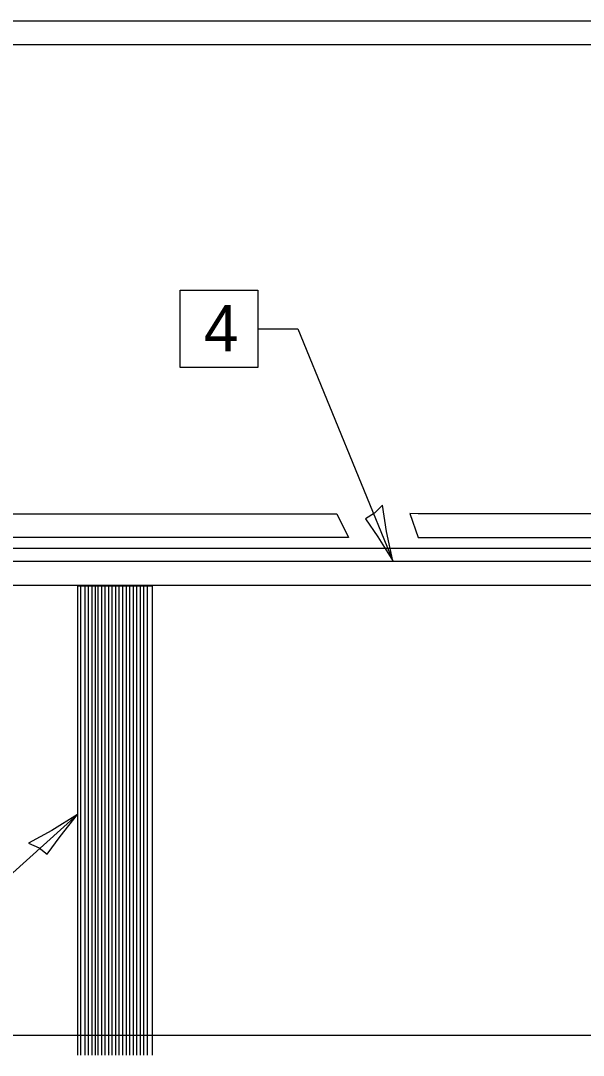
# Model space of a CAD drawing. Extents: x 100275 to 102995, y 95053 to 95493.
# Drawn here: x 102387.35 to 102411.49, y 95331.97 to 95376.39 of the extents above; entities that cross this region are included whole.
import ezdxf

# ---------------------------------------------------------------- set-up
doc = ezdxf.new("R2010")
doc.units = 0
for name, color, linetype in [('Design_PR_PMK Symbols', 7, 'Continuous'), ('Design_PR_Roadway Notes', 7, 'Continuous'), ('Level 22', 7, 'Continuous'), ('Level 9', 7, 'Continuous')]:
    doc.layers.add(name, color=color, linetype=linetype)

msp = doc.modelspace()

# ---------------------------------------------------------------- linework, layer by layer
at = {"layer": 'Design_PR_PMK Symbols'}
msp.add_lwpolyline([(102377.599, 95355.227), (102400.909, 95355.227), (102401.419, 95354.21), (102400.909, 95354.202), (102377.599, 95354.202)], close=True, dxfattribs=at)
at = {"layer": 'Design_PR_Roadway Notes'}
for p, q in [((102397.52, 95363.161), (102399.247, 95363.161)), ((102397.52, 95363.161), (102399.247, 95363.161)), ((102399.247, 95363.161), (102403.316, 95353.208)), ((102399.247, 95363.161), (102403.316, 95353.208)), ((102389.782, 95342.311), (102387.016, 95339.804)), ((102389.782, 95342.311), (102387.016, 95339.804))]:
    msp.add_line(p, q, dxfattribs=at)
for points in [[(102394.194, 95361.499), (102394.194, 95364.825), (102397.52, 95364.825), (102397.52, 95361.499)], [(102394.194, 95361.499), (102394.194, 95364.825), (102397.52, 95364.825), (102397.52, 95361.499)], [(102402.877, 95355.594), (102402.528, 95355.242), (102402.151, 95355.008), (102402.676, 95354.229), (102403.316, 95353.208), (102403.05, 95354.468)], [(102402.877, 95355.594), (102402.528, 95355.242), (102402.151, 95355.008), (102402.676, 95354.229), (102403.316, 95353.208), (102403.05, 95354.468)], [(102387.689, 95341.084), (102388.139, 95340.876), (102388.488, 95340.602), (102389.04, 95341.361), (102389.782, 95342.311), (102388.688, 95341.631)], [(102387.689, 95341.084), (102388.139, 95340.876), (102388.488, 95340.602), (102389.04, 95341.361), (102389.782, 95342.311), (102388.688, 95341.631)]]:
    msp.add_lwpolyline(points, close=True, dxfattribs=at)
at = {"layer": 'Level 22'}
msp.add_line((102391.162, 95332.112), (102391.162, 95332.112), dxfattribs=at)
msp.add_line((102391.162, 95332.112), (102391.162, 95332.112), dxfattribs=at)
at = {"layer": 'Level 9'}
for p, q in [((102370.039, 95376.393), (102486.805, 95376.393)), ((102370.039, 95376.393), (102486.805, 95376.393)), ((102370.039, 95375.369), (102486.634, 95375.369)), ((102370.039, 95375.369), (102486.634, 95375.369)), ((102378.526, 95353.74), (102489.435, 95353.74)), ((102378.526, 95353.74), (102489.435, 95353.74)), ((102392.986, 95352.108), (102389.782, 95352.108)), ((102392.986, 95352.108), (102389.782, 95352.108)), ((102392.986, 95352.108), (102389.782, 95352.108)), ((102389.782, 95352.108), (102389.782, 95331.972)), ((102392.986, 95352.108), (102389.782, 95352.108)), ((102392.986, 95352.108), (102389.782, 95352.108)), ((102392.986, 95352.108), (102389.782, 95352.108)), ((102389.782, 95352.108), (102389.782, 95331.972)), ((102389.913, 95352.108), (102389.913, 95331.972)), ((102389.913, 95352.108), (102389.913, 95331.972)), ((102390.102, 95352.108), (102390.102, 95331.972)), ((102390.102, 95352.108), (102390.102, 95331.972)), ((102390.252, 95352.108), (102390.252, 95331.972)), ((102390.252, 95352.108), (102390.252, 95331.972)), ((102390.402, 95352.108), (102390.402, 95331.972)), ((102390.402, 95352.108), (102390.402, 95331.972)), ((102390.553, 95352.108), (102390.553, 95331.972)), ((102390.553, 95352.108), (102390.553, 95331.972)), ((102390.666, 95352.108), (102390.666, 95331.972)), ((102390.666, 95352.108), (102390.666, 95331.972)), ((102390.815, 95352.108), (102390.815, 95331.972)), ((102390.815, 95352.108), (102390.815, 95331.972)), ((102390.968, 95352.108), (102390.968, 95331.972)), ((102390.968, 95352.108), (102390.968, 95331.972)), ((102391.117, 95352.108), (102391.117, 95331.972)), ((102391.117, 95352.108), (102391.117, 95331.972)), ((102391.266, 95352.108), (102391.266, 95331.972)), ((102391.266, 95352.108), (102391.266, 95331.972)), ((102391.419, 95352.108), (102391.419, 95331.972)), ((102391.419, 95352.108), (102391.419, 95331.972)), ((102391.568, 95352.108), (102391.568, 95331.972)), ((102391.568, 95352.108), (102391.568, 95331.972)), ((102391.72, 95352.108), (102391.72, 95331.972)), ((102391.72, 95352.108), (102391.72, 95331.972)), ((102391.87, 95352.108), (102391.87, 95331.972)), ((102391.87, 95352.108), (102391.87, 95331.972)), ((102392.021, 95352.108), (102392.021, 95331.972)), ((102392.021, 95352.108), (102392.021, 95331.972)), ((102392.171, 95352.108), (102392.171, 95331.972)), ((102392.171, 95352.108), (102392.171, 95331.972)), ((102392.322, 95352.108), (102392.322, 95331.972)), ((102392.322, 95352.108), (102392.322, 95331.972)), ((102392.472, 95352.108), (102392.472, 95331.972)), ((102392.472, 95352.108), (102392.472, 95331.972)), ((102392.622, 95352.108), (102392.622, 95331.972)), ((102392.622, 95352.108), (102392.622, 95331.972)), ((102392.773, 95352.108), (102392.773, 95331.972)), ((102392.773, 95352.108), (102392.773, 95331.972)), ((102392.986, 95352.108), (102392.986, 95331.972)), ((102392.986, 95352.108), (102392.986, 95331.972)), ((102370.039, 95332.843), (102471.02, 95332.843)), ((102370.039, 95332.843), (102471.02, 95332.843))]:
    msp.add_line(p, q, dxfattribs=at)
for points in [[(102404.406, 95354.202), (102477.699, 95354.202), (102477.699, 95355.227), (102404.406, 95355.227), (102404.042, 95355.23)], [(102377.599, 95352.151), (102477.005, 95352.151), (102477.448, 95353.177), (102377.599, 95353.177)], [(102377.599, 95352.151), (102477.005, 95352.151), (102477.448, 95353.177), (102377.599, 95353.177)]]:
    msp.add_lwpolyline(points, close=True, dxfattribs=at)

# ---------------------------------------------------------------- texts
at = {"layer": 'Design_PR_Roadway Notes'}
msp.add_text('4', height=1.995, dxfattribs=at).set_placement((102395.211, 95362.193))
msp.add_text('4', height=1.995, dxfattribs=at).set_placement((102395.211, 95362.193))

doc.saveas('drawing.dxf')
